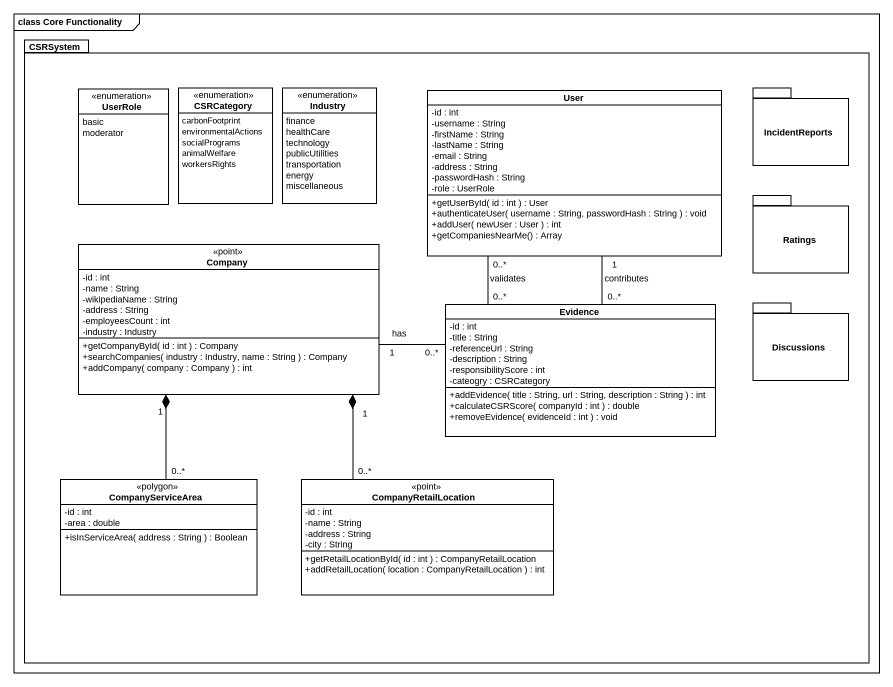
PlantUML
@startuml
mainframe class Core Functionality
hide circle
hide empty members
skinparam classAttributeIconSize 0
package CSRSystem {
  enum UserRole {
    basic
    moderator
  }
  enum CSRCategory {
    carbonFootprint
    environmentalActions
    socialPrograms
    animalWelfare
    workersRights
  }
  enum Industry {
    finance
    healthCare
    technology
    publicUtilities
    transportation
    energy
    miscellaneous
  }
  class User {
    -id : int
    -username : String
    -firstName : String
    -lastName : String
    -email : String
    -address : String
    -passwordHash : String
    -role : UserRole
    +getUserById( id : int ) : User
    +authenticateUser( username : String, passwordHash : String ) : void
    +addUser( newUser : User ) : int
    +getCompaniesNearMe() : Array
  }
  package IncidentReports {
  }
  package Ratings {
  }
  class Company <<point>> {
    -id : int
    -name : String
    -wikipediaName : String
    -address : String
    -employeesCount : int
    -industry : Industry
    +getCompanyById( id : int ) : Company
    +searchCompanies( industry : Industry, name : String ) : Company
    +addCompany( company : Company ) : int
  }
  class Evidence {
    -id : int
    -title : String
    -referenceUrl : String
    -description : String
    -responsibilityScore : int
    -cateogry : CSRCategory
    +addEvidence( title : String, url : String, description : String ) : int
    +calculateCSRScore( companyId : int ) : double
    +removeEvidence( evidenceId : int ) : void
  }
  package Discussions {
  }
  class CompanyServiceArea <<polygon>> {
    -id : int
    -area : double
    +isInServiceArea( address : String ) : Boolean
  }
  class CompanyRetailLocation <<point>> {
    -id : int
    -name : String
    -address : String
    -city : String
    +getRetailLocationById( id : int ) : CompanyRetailLocation
    +addRetailLocation( location : CompanyRetailLocation ) : int
  }
}
User "0..*" -- "0..*" Evidence : validates
Company "1" -right- "0..*" Evidence : has
Company "1" *-- "0..*" CompanyServiceArea
Company "1" *-- "0..*" CompanyRetailLocation
Evidence "0..*" -up- "1" User : contributes
@enduml
